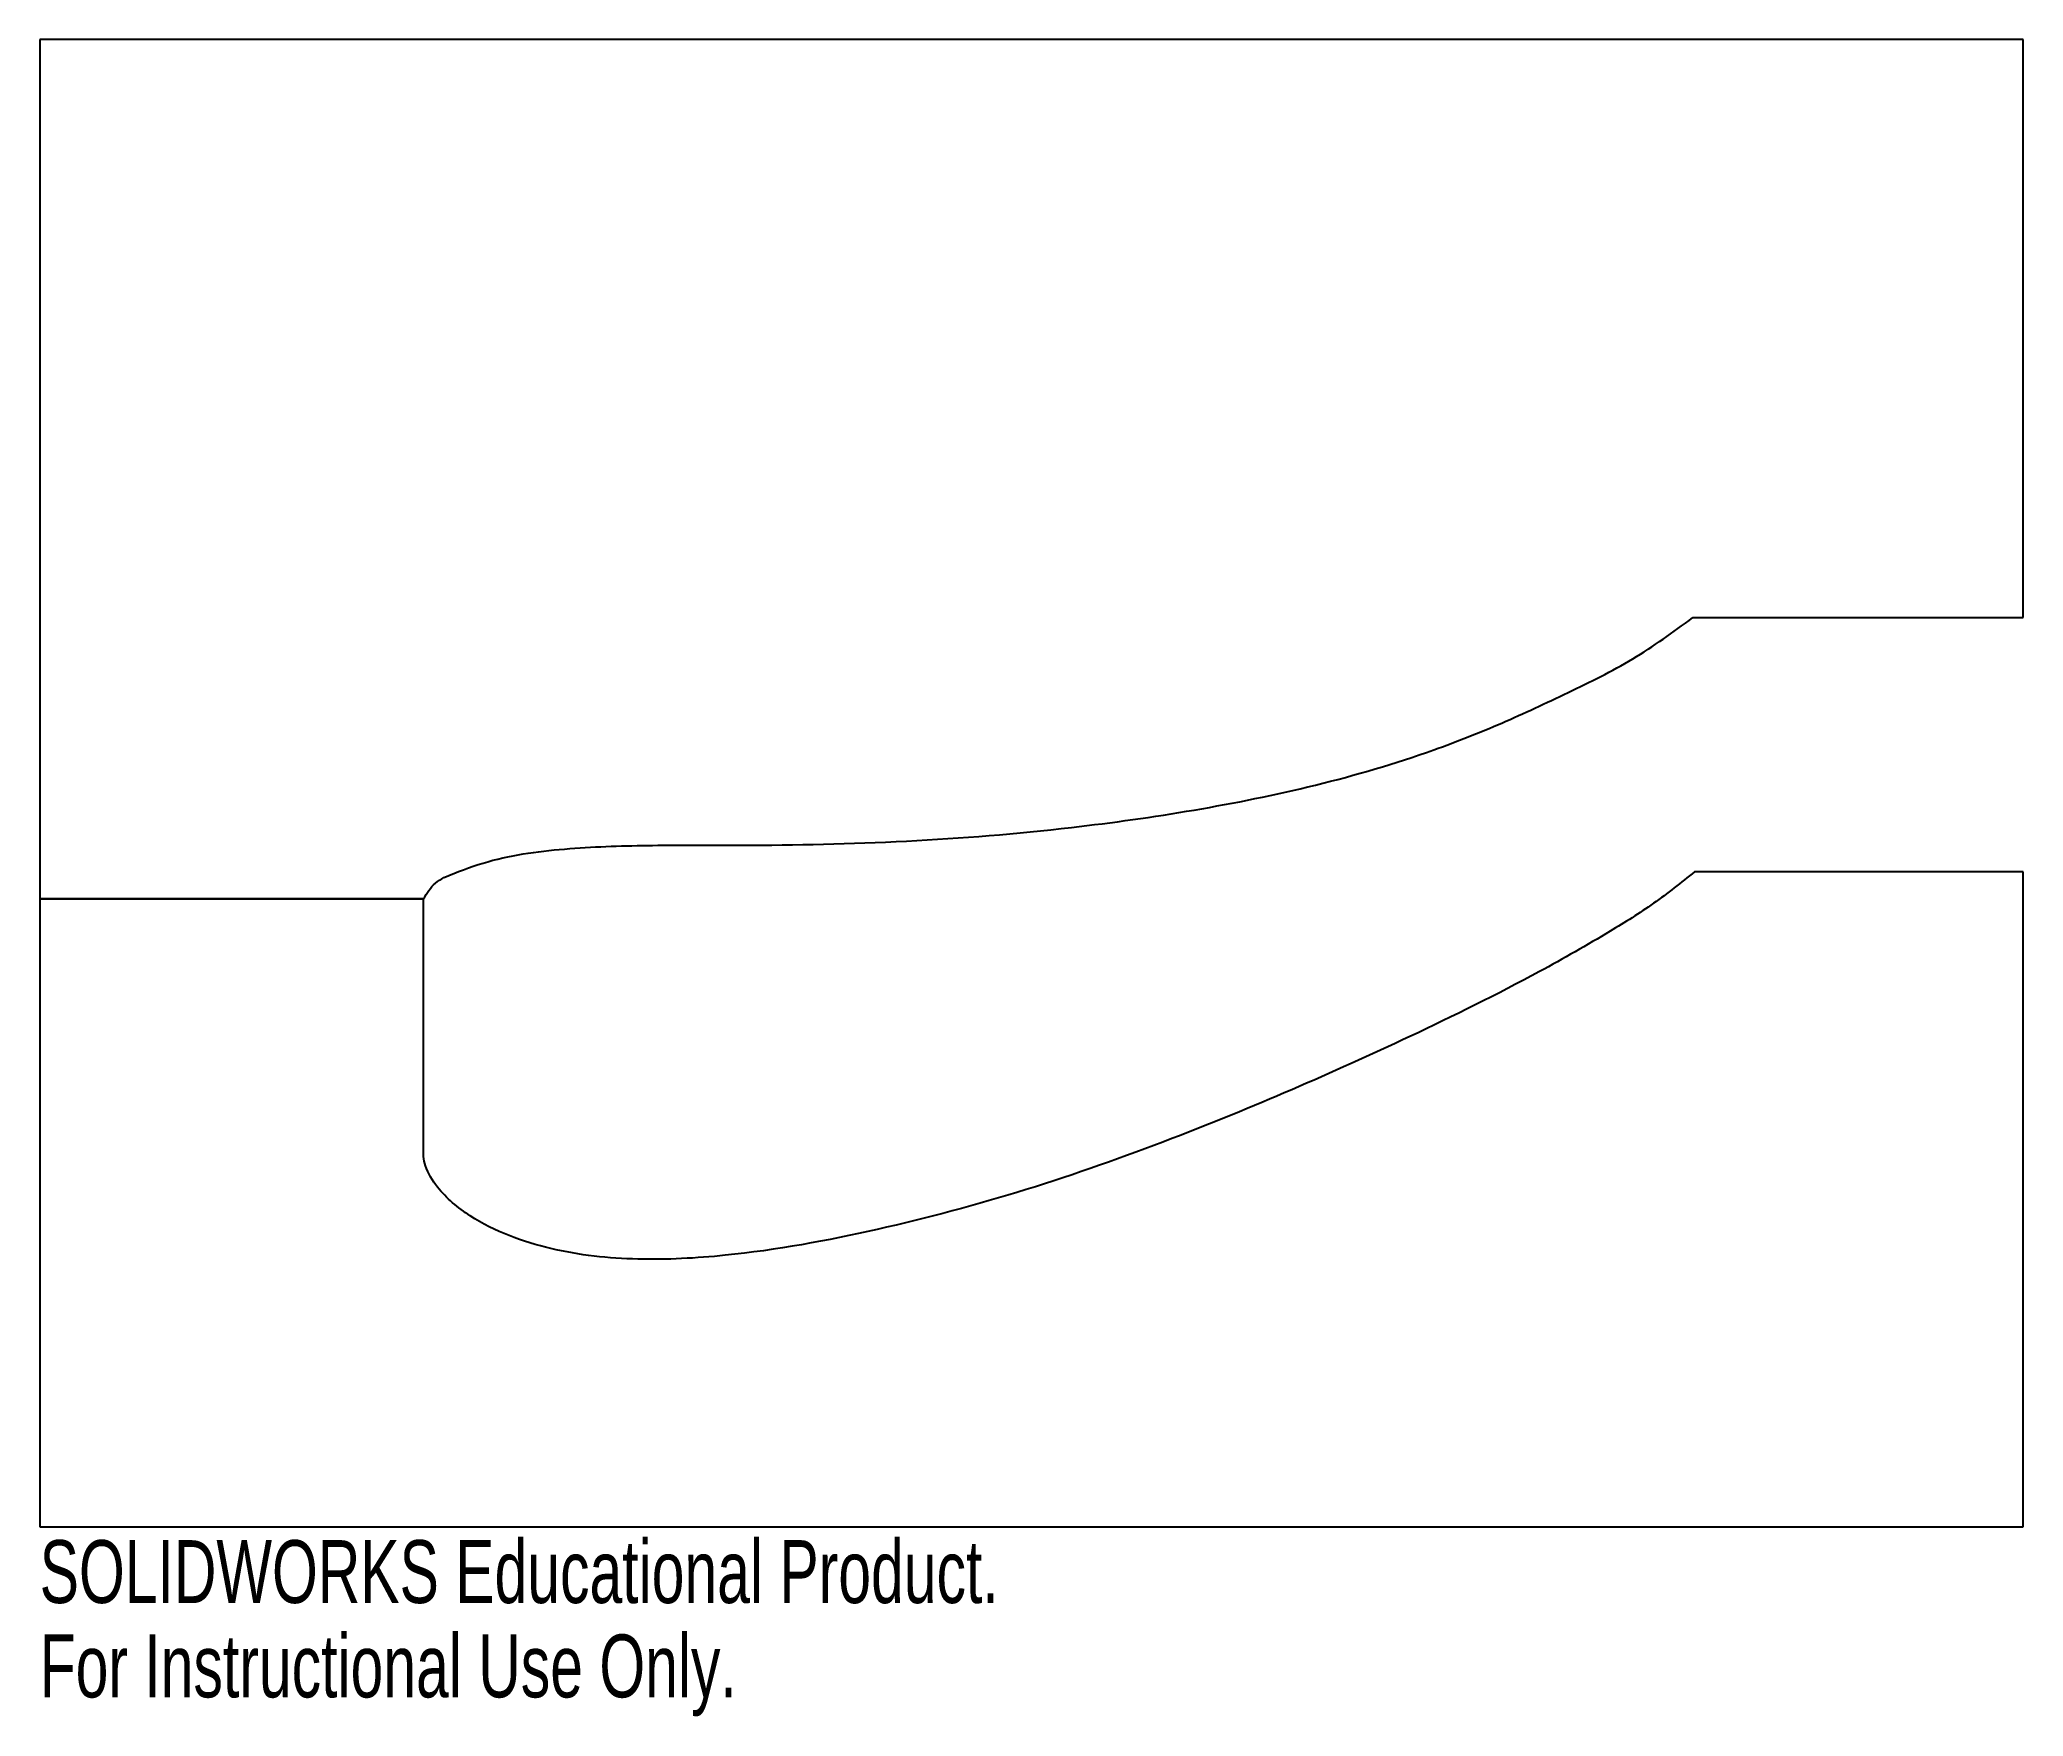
# Model space of a CAD drawing. Header units: millimetres. Extents: x -25 to 127, y 7 to 136.
import ezdxf

# ---------------------------------------------------------------- set-up
doc = ezdxf.new("R2010")
doc.units = ezdxf.units.MM
doc.styles.add('SLDTEXTSTYLE0', font='TXT', dxfattribs={"width": 0.7})

msp = doc.modelspace()

# ---------------------------------------------------------------- linework, layer by layer
at = {"color": 7, "linetype": 'Continuous'}
for p, q in [((-25.34, 135.76), (-25.34, 69.72)), ((127.06, 135.76), (-25.34, 135.76)), ((127.06, 91.34), (127.06, 135.76)), ((101.66, 91.34), (127.06, 91.34)), ((127.06, 71.8), (101.8, 71.8)), ((127.06, 21.46), (127.06, 71.8)), ((4.16, 69.72), (-25.34, 69.72)), ((-25.34, 69.72), (-25.34, 21.46)), ((-25.34, 69.72), (4.16, 69.72)), ((4.16, 50.67), (4.16, 69.72)), ((-25.34, 21.46), (127.06, 21.46))]:
    msp.add_line(p, q, dxfattribs=at)
for points, knots in [([(4.16, 69.72), (4.42, 70.17), (4.97, 71.08), (6.98, 71.9), (10.45, 73.11), (15.79, 73.71), (22.14, 73.88), (30.64, 73.81), (41.25, 74.04), (52.88, 74.99), (63.37, 76.46), (72.7, 78.34), (80.59, 80.64), (87.01, 83.19), (92.08, 85.57), (97.14, 88.02), (100.15, 90.23), (101.66, 91.34)], [0, 0, 0, 0, 0.014933, 0.03056, 0.06181, 0.124319, 0.186878, 0.249446, 0.374568, 0.499686, 0.593112, 0.686532, 0.779912, 0.834965, 0.890016, 0.945076, 1, 1, 1, 1]), ([(101.8, 71.8), (100.77, 70.97), (98.7, 69.32), (94.68, 66.82), (88.5, 63.29), (80.31, 59.26), (70.88, 55), (61.08, 51), (50.5, 47.23), (39.05, 44.17), (29.05, 42.32), (20.62, 41.86), (15, 42.45), (10.7, 43.76), (7.67, 45.25), (5.43, 47.1), (4.37, 48.83), (4.12, 49.93), (4.14, 50.42), (4.16, 50.67)], [0, 0, 0, 0, 0.036856, 0.0737568, 0.1317501, 0.2353026, 0.3277677, 0.4202319, 0.5303034, 0.6403608, 0.7503837, 0.8128902, 0.8753335, 0.9065811, 0.9378084, 0.9689369, 0.9863047, 0.9931336, 1, 1, 1, 1])]:
    msp.add_open_spline(points, degree=3, knots=knots, dxfattribs=at)

# ---------------------------------------------------------------- texts
at = {"color": 7, "linetype": 'Continuous', "char_height": 4.8336, "attachment_point": 1, "style": 'SLDTEXTSTYLE0'}
for s, insert in [('SOLIDWORKS Educational Product.', (-25.34, 20.44)), ('For Instructional Use Only.', (-25.34, 13.19))]:
    msp.add_mtext(s, dxfattribs=dict(at, insert=insert))

doc.saveas('drawing.dxf')
